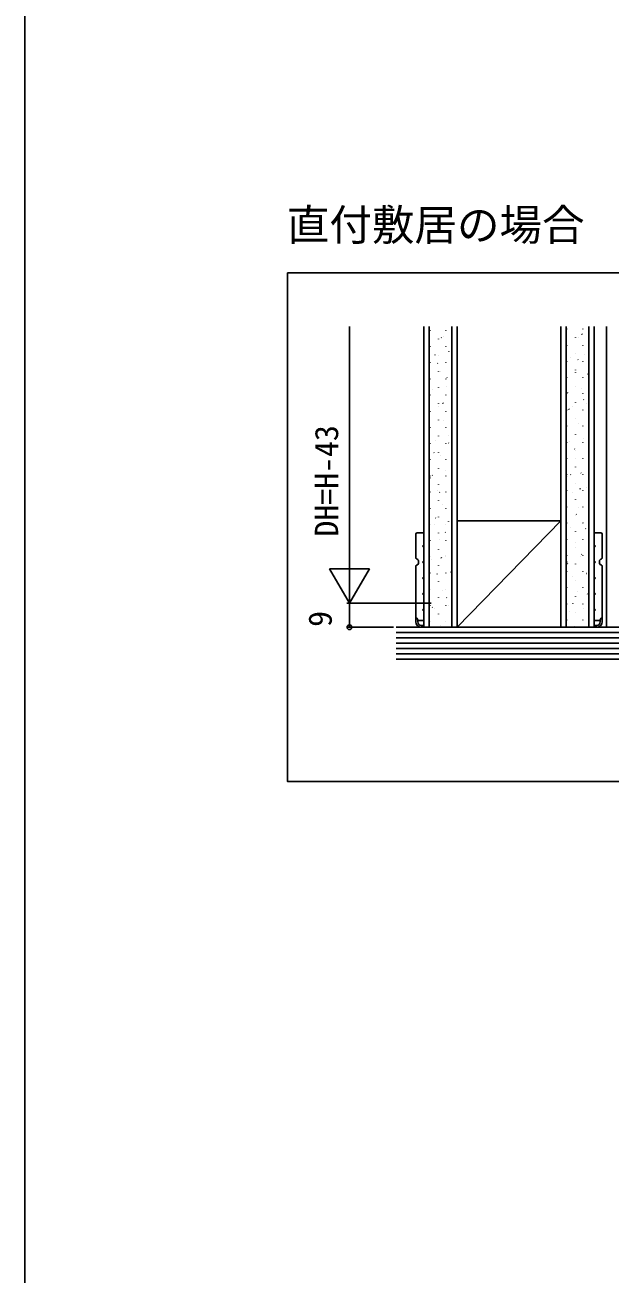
# Model space of a CAD drawing. Units: millimetres, scale not verified. Extents: x -700 to 700, y -1078 to 1074.
# Drawn here: x -700 to -479.9, y -179.1 to 290.5 of the extents above; entities that cross this region are included whole.
import ezdxf
from ezdxf.enums import TextEntityAlignment as Align

# ---------------------------------------------------------------- set-up
doc = ezdxf.new("R2010")
doc.units = ezdxf.units.MM
doc.header["$LTSCALE"] = 6
for name, color, linetype in [('0-2_USER1', 3, 'Continuous'), ('0-4_YKK_12', 2, 'Continuous'), ('0-5_YKK_13', 4, 'Continuous'), ('0-7_YKK_D', 6, 'Continuous'), ('0-8_YKK_ZWAK', 7, 'Continuous'), ('0-9_YSS_K', 3, 'Continuous')]:
    doc.layers.add(name, color=color, linetype=linetype)
doc.styles.add('ＭＳ ゴシック', font='')
doc.styles.get('ＭＳ ゴシック').set_extended_font_data('MS Gothic')

msp = doc.modelspace()

# ---------------------------------------------------------------- linework, layer by layer
at = {"layer": '0-4_YKK_12'}
msp.add_line((-481.254, 64.066), (-481.254, 177.102), dxfattribs=at)
msp.add_lwpolyline([(-601.231, 197.368), (-248.955, 197.368), (-248.955, 6.012), (-601.231, 6.012)], close=True, dxfattribs=at)
at = {"layer": '0-5_YKK_13'}
for p, q in [((-552.956, 90.08), (-552.956, 99.066)), ((-482.917, 90.081), (-482.917, 99.066)), ((-549.956, 95.066), (-550.456, 94.566)), ((-549.956, 94.066), (-550.456, 94.566)), ((-549.956, 94.066), (-549.956, 89.066)), ((-485.917, 95.066), (-485.417, 94.566)), ((-485.917, 94.066), (-485.417, 94.566)), ((-485.917, 94.066), (-485.917, 89.066)), ((-552.956, 67.566), (-552.956, 87.051)), ((-551.956, 88.316), (-551.956, 88.816)), ((-549.956, 89.066), (-550.456, 88.566)), ((-549.956, 88.066), (-550.456, 88.566)), ((-549.956, 88.066), (-549.956, 83.066)), ((-485.917, 89.066), (-485.417, 88.566)), ((-485.917, 88.066), (-485.417, 88.566)), ((-485.917, 88.066), (-485.917, 83.066)), ((-483.917, 88.316), (-483.917, 88.816)), ((-482.917, 67.566), (-482.917, 87.051)), ((-549.956, 83.066), (-550.456, 82.566)), ((-549.956, 82.066), (-550.456, 82.566)), ((-549.956, 82.066), (-549.956, 77.066)), ((-485.917, 83.066), (-485.417, 82.566)), ((-485.917, 82.066), (-485.417, 82.566)), ((-485.917, 82.066), (-485.917, 77.066)), ((-549.956, 77.066), (-550.456, 76.566)), ((-549.956, 76.066), (-550.456, 76.566)), ((-549.956, 76.066), (-549.956, 71.066)), ((-485.917, 77.066), (-485.417, 76.566)), ((-485.917, 76.066), (-485.417, 76.566)), ((-485.917, 76.066), (-485.917, 71.066)), ((-549.956, 71.066), (-550.456, 70.566)), ((-549.956, 70.066), (-550.456, 70.566)), ((-485.917, 71.066), (-485.417, 70.566)), ((-485.917, 70.066), (-485.417, 70.566)), ((-552.956, 66.066), (-552.956, 67.566)), ((-552.256, 66.066), (-552.256, 66.866)), ((-483.617, 66.066), (-483.617, 66.866)), ((-482.917, 66.066), (-482.917, 67.566)), ((-550.956, 64.766), (-550.306, 64.766)), ((-550.956, 64.066), (-550.306, 64.066)), ((-484.917, 64.766), (-485.567, 64.766)), ((-484.917, 64.066), (-485.567, 64.066))]:
    msp.add_line(p, q, dxfattribs=at)
for points in [[(-552.456, 99.566), (-549.956, 99.566), (-549.956, 95.066)], [(-483.417, 99.566), (-485.917, 99.566), (-485.917, 95.066)], [(-549.956, 70.066), (-549.956, 66.566), (-552.256, 66.566)], [(-485.917, 70.066), (-485.917, 66.566), (-483.617, 66.566)]]:
    msp.add_lwpolyline(points, dxfattribs=at)
for centre, radius, start, end in [((-552.456, 99.066), 0.5, 90, 180), ((-483.417, 99.066), 0.5, 0, 90), ((-552.656, 90.08), 0.3, 180, 256.65764), ((-552.956, 88.816), 1, 0, 76.65764), ((-482.917, 88.816), 1, 103.34236, 180), ((-483.217, 90.081), 0.3, 283.34236, 0), ((-552.656, 87.051), 0.3, 103.34236, 180), ((-552.956, 88.316), 1, 283.34236, 0), ((-482.917, 88.316), 1, 180, 256.65764), ((-483.217, 87.051), 0.3, 0, 76.65764), ((-552.956, 66.866), 0.7, 0, 90), ((-550.956, 66.066), 2, 180, 270), ((-550.956, 66.066), 1.3, 180, 270), ((-484.917, 66.066), 2, 270, 0), ((-484.917, 66.066), 1.3, 270, 0), ((-482.917, 66.866), 0.7, 90, 180), ((-550.306, 64.416), 0.35, 270, 90), ((-485.567, 64.416), 0.35, 90, 270)]:
    msp.add_arc(centre, radius, start, end, dxfattribs=at)
at = {"layer": '0-7_YKK_D'}
for p, q in [((-577.956, 177.102), (-577.956, 88.065)), ((-577.956, 73.065), (-577.956, 99.046)), ((-577.956, 73.065), (-585.456, 86.056)), ((-570.456, 86.056), (-585.456, 86.056)), ((-577.956, 73.065), (-570.456, 86.056)), ((-547.25, 73.065), (-578.956, 73.065)), ((-547.25, 73.065), (-578.956, 73.065)), ((-577.956, 73.065), (-577.956, 64.065)), ((-561.414, 64.065), (-578.956, 64.065))]:
    msp.add_line(p, q, dxfattribs=at)
msp.add_circle((-577.956, 64.065), 0.875, dxfattribs=at)
at = {"layer": '0-8_YKK_ZWAK'}
msp.add_line((-700, 962.5), (-700, -1077.5), dxfattribs=at)
at = {"layer": '0-9_YSS_K'}
for p, q in [((-549.957, 177.102), (-549.957, 64.066)), ((-547.957, 177.102), (-547.957, 64.066)), ((-547.632, 175.715), (-547.632, 175.615)), ((-541.652, 175.715), (-541.652, 175.615)), ((-539.457, 177.102), (-539.457, 64.066)), ((-537.457, 177.102), (-537.457, 64.066)), ((-498.457, 177.102), (-498.457, 64.066)), ((-496.457, 177.102), (-496.457, 64.066)), ((-496.132, 176.235), (-496.132, 176.135)), ((-490.541, 174.345), (-490.431, 174.178)), ((-490.152, 176.235), (-490.152, 176.135)), ((-487.957, 177.102), (-487.957, 64.066)), ((-485.957, 177.102), (-485.957, 64.066)), ((-547.72, 171.98), (-547.713, 171.961)), ((-547.632, 169.635), (-547.632, 169.535)), ((-544.402, 172.485), (-544.402, 172.385)), ((-543.398, 173.011), (-543.288, 172.845)), ((-542.495, 173.272), (-542.488, 173.253)), ((-541.652, 169.635), (-541.652, 169.535)), ((-496.132, 170.155), (-496.132, 170.055)), ((-492.902, 173.005), (-492.902, 172.905)), ((-491.831, 172.948), (-491.824, 172.93)), ((-490.152, 170.155), (-490.152, 170.055)), ((-545.777, 166.494), (-545.77, 166.475)), ((-544.402, 166.405), (-544.402, 166.305)), ((-540.519, 167.691), (-540.512, 167.672)), ((-494.846, 165.416), (-494.839, 165.397)), ((-492.902, 166.925), (-492.902, 166.825)), ((-492.019, 164.739), (-491.909, 164.573)), ((-489.621, 166.708), (-489.615, 166.689)), ((-547.632, 163.555), (-547.632, 163.455)), ((-544.876, 163.406), (-544.765, 163.239)), ((-544.402, 160.325), (-544.402, 160.225)), ((-543.567, 160.253), (-543.56, 160.234)), ((-541.652, 163.555), (-541.652, 163.455)), ((-496.132, 164.075), (-496.132, 163.975)), ((-492.903, 159.93), (-492.896, 159.911)), ((-492.902, 160.845), (-492.902, 160.745)), ((-490.152, 164.075), (-490.152, 163.975)), ((-547.632, 157.475), (-547.632, 157.375)), ((-541.652, 157.475), (-541.652, 157.375)), ((-541.316, 158.027), (-541.205, 157.861)), ((-496.132, 157.995), (-496.132, 157.895)), ((-490.152, 157.995), (-490.152, 157.895)), ((-488.459, 159.361), (-488.349, 159.194)), ((-547.632, 151.395), (-547.632, 151.295)), ((-546.849, 153.475), (-546.842, 153.456)), ((-544.402, 154.245), (-544.402, 154.145)), ((-541.652, 151.395), (-541.652, 151.295)), ((-541.591, 154.673), (-541.584, 154.654)), ((-496.132, 151.915), (-496.132, 151.815)), ((-495.917, 152.398), (-495.911, 152.379)), ((-492.902, 154.765), (-492.902, 154.665)), ((-490.693, 153.69), (-490.686, 153.671)), ((-490.152, 151.915), (-490.152, 151.815)), ((-544.639, 147.235), (-544.632, 147.216)), ((-544.402, 148.165), (-544.402, 148.065)), ((-542.794, 148.422), (-542.683, 148.255)), ((-539.648, 149.187), (-539.641, 149.168)), ((-496.132, 145.835), (-496.132, 145.735)), ((-495.384, 146.146), (-495.273, 145.979)), ((-493.975, 146.911), (-493.968, 146.893)), ((-492.902, 148.685), (-492.902, 148.585)), ((-490.152, 145.835), (-490.152, 145.735)), ((-489.937, 149.756), (-489.827, 149.589)), ((-488.717, 148.109), (-488.71, 148.09)), ((-547.632, 145.315), (-547.632, 145.215)), ((-544.402, 142.085), (-544.402, 141.985)), ((-542.663, 141.654), (-542.656, 141.635)), ((-541.652, 145.315), (-541.652, 145.215)), ((-492.902, 142.605), (-492.902, 142.505)), ((-547.92, 140.457), (-547.914, 140.438)), ((-547.632, 139.235), (-547.632, 139.135)), ((-541.652, 139.235), (-541.652, 139.135)), ((-496.132, 139.755), (-496.132, 139.655)), ((-492.902, 136.525), (-492.902, 136.425)), ((-491.765, 140.671), (-491.758, 140.652)), ((-490.152, 139.755), (-490.152, 139.655)), ((-547.632, 133.155), (-547.632, 133.055)), ((-545.711, 134.216), (-545.704, 134.197)), ((-544.402, 136.005), (-544.402, 135.905)), ((-541.652, 133.155), (-541.652, 133.055)), ((-540.72, 136.168), (-540.713, 136.149)), ((-540.712, 133.438), (-540.601, 133.271)), ((-496.132, 133.675), (-496.132, 133.575)), ((-495.046, 133.893), (-495.04, 133.874)), ((-490.152, 133.675), (-490.152, 133.575)), ((-489.789, 135.091), (-489.782, 135.072)), ((-547.632, 127.075), (-547.632, 126.975)), ((-546.158, 129.829), (-546.048, 129.662)), ((-544.402, 129.925), (-544.402, 129.825)), ((-543.734, 128.636), (-543.728, 128.617)), ((-541.652, 127.075), (-541.652, 126.975)), ((-496.132, 127.595), (-496.132, 127.495)), ((-493.302, 131.162), (-493.191, 130.995)), ((-492.902, 130.445), (-492.902, 130.345)), ((-492.837, 127.653), (-492.83, 127.634)), ((-490.152, 127.595), (-490.152, 127.495)), ((-544.402, 123.845), (-544.402, 123.745)), ((-541.792, 123.15), (-541.785, 123.131)), ((-492.902, 124.365), (-492.902, 124.265)), ((-547.636, 120.223), (-547.526, 120.056)), ((-547.632, 120.995), (-547.632, 120.895)), ((-546.782, 121.198), (-546.776, 121.179)), ((-544.402, 117.765), (-544.402, 117.665)), ((-541.652, 120.995), (-541.652, 120.895)), ((-496.132, 121.515), (-496.132, 121.415)), ((-496.118, 120.874), (-496.112, 120.856)), ((-494.78, 121.557), (-494.669, 121.39)), ((-492.902, 118.285), (-492.902, 118.185)), ((-490.861, 122.072), (-490.854, 122.053)), ((-490.152, 121.515), (-490.152, 121.415)), ((-547.632, 114.915), (-547.632, 114.815)), ((-544.806, 115.617), (-544.8, 115.598)), ((-544.076, 114.845), (-543.966, 114.678)), ((-541.652, 114.915), (-541.652, 114.815)), ((-539.582, 116.909), (-539.575, 116.891)), ((-496.132, 115.435), (-496.132, 115.335)), ((-493.909, 114.634), (-493.902, 114.615)), ((-491.22, 116.178), (-491.109, 116.011)), ((-490.152, 115.435), (-490.152, 115.335)), ((-488.918, 116.586), (-488.911, 116.567)), ((-547.854, 108.179), (-547.848, 108.16)), ((-547.632, 108.835), (-547.632, 108.735)), ((-544.402, 111.685), (-544.402, 111.585)), ((-542.863, 110.131), (-542.857, 110.112)), ((-541.652, 108.835), (-541.652, 108.735)), ((-496.132, 109.355), (-496.132, 109.255)), ((-492.902, 112.205), (-492.902, 112.105)), ((-491.932, 109.054), (-491.926, 109.035)), ((-490.152, 109.355), (-490.152, 109.255)), ((-545.554, 105.239), (-545.444, 105.073)), ((-544.402, 105.605), (-544.402, 105.505)), ((-540.654, 103.891), (-540.647, 103.872)), ((-498.457, 104.066), (-537.457, 64.066)), ((-492.902, 106.125), (-492.902, 106.025)), ((-492.698, 106.573), (-492.587, 106.406)), ((-489.99, 103.568), (-489.983, 103.549)), ((-547.632, 102.755), (-547.632, 102.655)), ((-545.878, 102.599), (-545.871, 102.58)), ((-544.402, 99.525), (-544.402, 99.425)), ((-541.994, 99.861), (-541.884, 99.694)), ((-541.652, 102.755), (-541.652, 102.655)), ((-496.132, 103.275), (-496.132, 103.175)), ((-494.98, 101.616), (-494.974, 101.597)), ((-492.902, 100.045), (-492.902, 99.945)), ((-490.152, 103.275), (-490.152, 103.175)), ((-489.138, 101.194), (-489.027, 101.027)), ((-547.632, 96.675), (-547.632, 96.575)), ((-543.935, 97.113), (-543.929, 97.094)), ((-541.652, 96.675), (-541.652, 96.575)), ((-496.132, 97.195), (-496.132, 97.095)), ((-493.004, 96.035), (-492.998, 96.016)), ((-492.902, 93.965), (-492.902, 93.865)), ((-490.152, 97.195), (-490.152, 97.095)), ((-547.632, 90.595), (-547.632, 90.495)), ((-546.95, 89.58), (-546.943, 89.561)), ((-544.402, 93.445), (-544.402, 93.345)), ((-543.472, 90.255), (-543.362, 90.089)), ((-541.726, 90.872), (-541.719, 90.854)), ((-541.652, 90.595), (-541.652, 90.495)), ((-496.132, 91.115), (-496.132, 91.015)), ((-491.061, 90.549), (-491.055, 90.53)), ((-490.616, 91.589), (-490.505, 91.422)), ((-490.152, 91.115), (-490.152, 91.015)), ((-544.402, 87.365), (-544.402, 87.265)), ((-539.912, 84.877), (-539.802, 84.71)), ((-539.749, 85.292), (-539.743, 85.273)), ((-496.132, 85.035), (-496.132, 84.935)), ((-496.062, 87.979), (-495.952, 87.812)), ((-496.052, 88.597), (-496.045, 88.578)), ((-492.902, 87.885), (-492.902, 87.785)), ((-490.152, 85.035), (-490.152, 84.935)), ((-547.632, 84.515), (-547.632, 84.415)), ((-545.007, 84.094), (-545, 84.075)), ((-544.402, 81.285), (-544.402, 81.185)), ((-541.652, 84.515), (-541.652, 84.415)), ((-494.076, 83.017), (-494.069, 82.998)), ((-492.902, 81.805), (-492.902, 81.705)), ((-488.852, 84.309), (-488.845, 84.29)), ((-547.632, 78.435), (-547.632, 78.335)), ((-544.402, 75.205), (-544.402, 75.105)), ((-542.797, 77.854), (-542.791, 77.835)), ((-541.652, 78.435), (-541.652, 78.335)), ((-541.39, 75.272), (-541.28, 75.105)), ((-496.132, 78.955), (-496.132, 78.855)), ((-492.902, 75.725), (-492.902, 75.625)), ((-492.133, 77.531), (-492.127, 77.512)), ((-490.152, 78.955), (-490.152, 78.855)), ((-488.534, 76.605), (-488.423, 76.438)), ((-547.632, 72.355), (-547.632, 72.255)), ((-546.837, 71.662), (-546.726, 71.495)), ((-546.079, 71.076), (-546.072, 71.057)), ((-541.652, 72.355), (-541.652, 72.255)), ((-540.821, 72.273), (-540.815, 72.255)), ((-496.132, 72.875), (-496.132, 72.775)), ((-493.98, 72.995), (-493.87, 72.828)), ((-490.152, 72.875), (-490.152, 72.775)), ((-489.923, 71.29), (-489.917, 71.271)), ((-547.632, 66.275), (-547.632, 66.175)), ((-544.402, 69.125), (-544.402, 69.025)), ((-541.652, 66.275), (-541.652, 66.175)), ((-496.132, 66.795), (-496.132, 66.695)), ((-495.148, 69.998), (-495.141, 69.979)), ((-492.902, 69.645), (-492.902, 69.545)), ((-490.152, 66.795), (-490.152, 66.695)), ((-560.414, 64.065), (-321.852, 64.066)), ((-560.414, 62.066), (-321.852, 62.066)), ((-537.457, 64.066), (-549.957, 64.066)), ((-543.869, 64.835), (-543.862, 64.817)), ((-485.957, 64.066), (-498.457, 64.066)), ((-493.205, 64.512), (-493.198, 64.493)), ((-560.414, 60.066), (-321.852, 60.066)), ((-560.414, 58.066), (-321.852, 58.066)), ((-560.414, 56.066), (-321.852, 56.066)), ((-560.414, 54.066), (-321.852, 54.066)), ((-319.745, 52.066), (-560.414, 52.066))]:
    msp.add_line(p, q, dxfattribs=at)
for points in [[(-537.457, 104.066), (-498.457, 104.066), (-498.457, 64.066)], [(-321.852, 64.066), (-537.457, 64.066), (-537.457, 104.066)]]:
    msp.add_lwpolyline(points, dxfattribs=at)

# ---------------------------------------------------------------- texts
at = {"layer": '0-2_USER1', "style": 'ＭＳ ゴシック'}
msp.add_text('直付敷居の場合', height=11.73, dxfattribs=at).set_placement((-601.509, 205.977), align=Align.BOTTOM_LEFT)
at = {"layer": '0-7_YKK_D', "style": 'ＭＳ ゴシック'}
for s, p in [('DH=H-43', (-579.556, 98.152)), ('9', (-581.956, 64.202))]:
    msp.add_text(s, height=8.798, rotation=90, dxfattribs=at).set_placement(p, align=Align.BOTTOM_LEFT)

doc.saveas('drawing.dxf')
